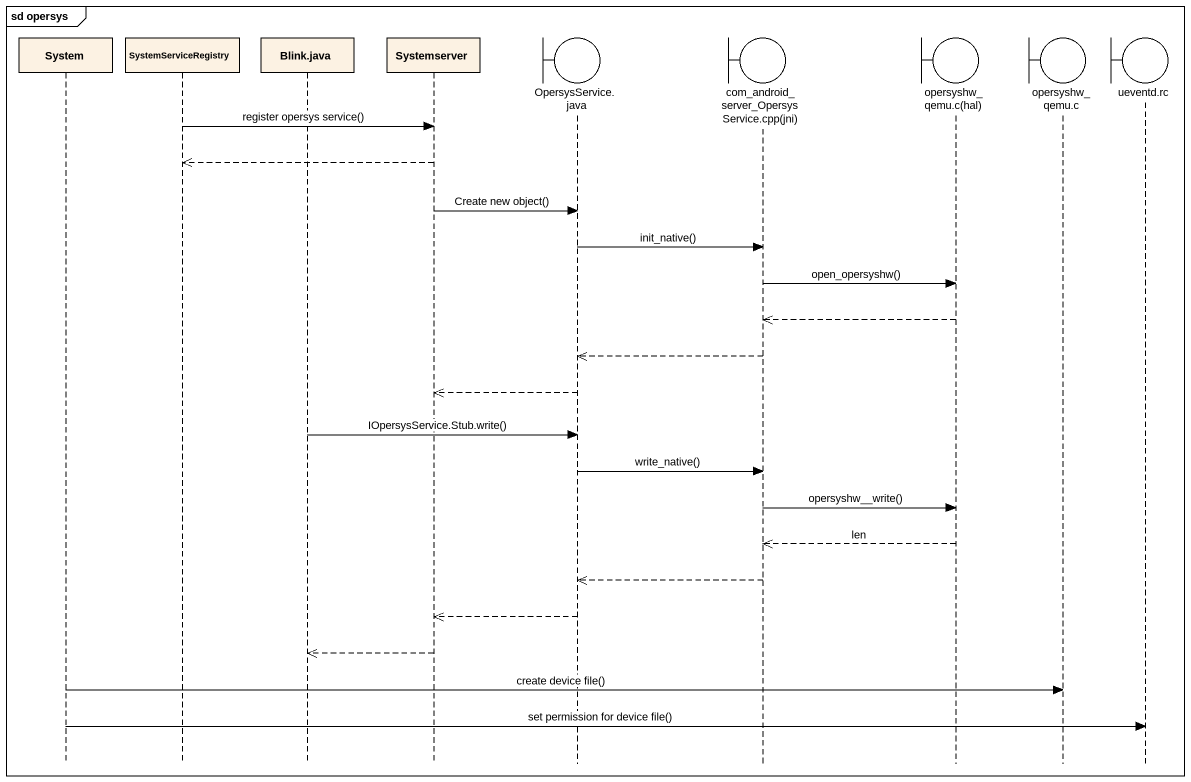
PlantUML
@startuml
mainframe sd opersys
hide footbox
participant System
participant SystemServiceRegistry
participant "Blink.java" as Blink_java
participant Systemserver
boundary "OpersysService.java" as OpersysService_java
boundary "com_android_server_OpersysService.cpp(jni)" as com_android_server
boundary "opersyshw_qemu.c(hal)" as opersyshw_qemu_c_hal
boundary "opersyshw_qemu.c" as opersyshw_qemu_c
boundary "ueventd.rc" as ueventd_rc

SystemServiceRegistry -> Systemserver : register opersys service()
Systemserver -->> SystemServiceRegistry
Systemserver -> OpersysService_java : Create new object()
OpersysService_java -> com_android_server : init_native()
com_android_server -> opersyshw_qemu_c_hal : open_opersyshw()
opersyshw_qemu_c_hal -->> com_android_server
com_android_server -->> OpersysService_java
OpersysService_java -->> Systemserver
Blink_java -> OpersysService_java : IOpersysService.Stub.write()
OpersysService_java -> com_android_server : write_native()
com_android_server -> opersyshw_qemu_c_hal : opersyshw__write()
opersyshw_qemu_c_hal -->> com_android_server : len
com_android_server -->> OpersysService_java
OpersysService_java -->> Systemserver
Systemserver -->> Blink_java
System -> opersyshw_qemu_c : create device file()
System -> ueventd_rc : set permission for device file()
@enduml
